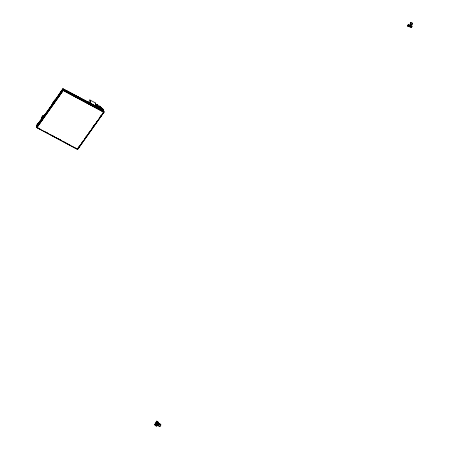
<?xml version="1.0" encoding="UTF-8"?>
<svg xmlns="http://www.w3.org/2000/svg" width="449" height="449" viewBox="0 0 449 449"><rect width="100%" height="100%" fill="white"/><g stroke="black" fill="none" stroke-linecap="round" stroke-linejoin="round"><path stroke-width="0.67" d="M38.496 123.082L38.597 124.238L38.496 123.082L39.484 121.685L39.955 122.605M101.423 109.23L101.294 108.349M41.42 120.798L41.499 119.125L41.196 119.125L39.613 121.359L39.736 122.038M96.288 106.306L96.513 105.515C99.381 109.679 95.373 100.441 97.169 105.97M96.311 106.419L96.513 105.515M156.207 425.557L154.742 424.928L155.315 423.295L156.617 423.822L156.701 424.277L155.399 423.744L155.315 423.295M157.818 421.656L157.245 423.289L155.949 422.762L156.521 421.128L157.818 421.656L157.902 422.111M154.742 424.928L155.399 423.744M155.949 422.762L156.521 421.128M155.994 424.024L155.421 425.658L156.723 426.185L157.38 425.007L157.296 424.552L155.994 424.024L155.421 425.658M156.628 423.491L157.201 421.858L156.628 423.491L157.925 424.024L158.581 422.84L158.497 422.391L156.606 421.577M156.044 425.456L156.617 423.822M157.296 424.552L156.723 426.185M158.497 422.391L157.925 424.024M159.384 425.893L157.779 425.197L157.694 424.748L158.57 423.171L160.085 423.789L160.17 424.243M157.779 425.197L158.57 423.171M158.458 425.933L159.249 423.907L158.458 425.933L159.979 426.55L160.854 424.979L160.77 424.524L158.654 423.626M407.619 25.745L408.276 24.566L409.578 25.099L409.005 26.732L407.709 26.199L407.619 25.745L408.489 26.098M407.709 26.199L408.276 24.566M410.784 22.45L410.105 24.28L411.834 24.987L412.603 23.612L412.519 23.157L410.784 22.45L410.105 24.28M409.578 25.099L409.005 26.732M410.661 25.537L410.089 27.17L411.391 27.703L412.047 26.519L411.958 26.07L410.661 25.537L410.089 27.17M412.008 24.078L412.519 23.157M42.79 118.912L41.74 119.221L41.42 117.52L42.734 115.668L43.828 115.438L44.036 116.566M103.64 110.549L62.905 88.773L63.219 90.468L36.835 127.718L36.397 125.394L37.828 123.374L38.676 123.492M38.345 123.155L38.659 122.706L38.822 123.795L38.468 123.834L38.345 123.155L38.659 122.706M52.842 102.692L53.706 102.439L53.813 103.006L52.948 103.253L52.842 102.692L54.677 100.093L55.973 99.717M59.762 93.347L62.905 88.773M36.622 126.584L63.006 89.34L103.747 111.111M36.644 126.697L63.028 89.452L103.764 111.229M36.661 126.809L63.051 89.564L103.786 111.341M36.683 126.927L63.073 89.677L103.809 111.453M36.706 127.039L63.096 89.789L103.831 111.565M65.666 91.057L66.138 90.401L103.618 110.437M65.689 91.169L66.138 90.401M102.984 109.898L103.405 109.303L102.181 108.647L101.743 109.146L102.181 108.647M103.046 110.235L103.466 109.64L95.699 105.487M77.862 148.361L79.462 146.105M82.262 142.153L83.059 141.025M85.462 137.641L86.259 136.513M89.059 132.562L90.255 130.867M92.258 128.044L93.835 125.675M99.852 117.324L101.452 115.067M103.051 112.806L103.848 111.678M77.885 148.473L79.484 146.217M81.482 143.394L83.082 141.138M84.681 138.881L86.679 136.058M89.076 132.674L90.676 130.418M92.275 128.156L94.273 125.338M96.675 121.948L97.876 120.259M99.874 117.436L101.474 115.18M103.074 112.924L103.871 111.79L63.113 89.901L36.745 127.263L37.98 127.926M77.503 149.152L83.503 140.689M84.704 138.994L87.1 135.609M87.897 134.481L90.698 130.53M91.501 129.402L97.893 120.371M99.094 118.676L101.496 115.292M102.293 114.164L103.893 111.908L63.157 90.131L36.767 127.376L40.472 129.357M77.548 149.377L103.938 112.132L63.197 90.356L36.812 127.606L77.57 149.495L103.955 112.244L103.405 109.303M97.085 105.363L96.855 104.595M101.597 108.939L101.468 108.26L101.816 108.147L101.945 108.826L101.597 108.939L101.272 108.237M101.553 108.714L102.198 108.759L101.698 108.916M101.575 108.826L102.22 108.871L101.721 109.034M86.825 101.67L87.937 101.317L88.868 102.495M88.84 102.372L90.496 101.839L89.811 99.925L95.199 102.804L96.002 106.604L95.783 105.942L103.556 110.095M44.58 114.995L45.877 114.585M87.819 102.714L88.779 102.4L87.836 102.799M56.058 100.172L54.761 100.548L62.922 88.885L103.657 110.662M56.08 100.284L54.784 100.66L54.677 100.093M41.42 117.52L42.47 117.217M77.688 96.99L78.165 96.855M90.35 103.68L90.372 103.792M101.816 108.147L101.132 107.782L101.474 108.574M101.132 107.782L101.429 108.551M98.842 106.576L100.11 106.256L100.391 107.451M44.142 117.133L43.048 117.369L42.734 115.668M43.115 117.279L44.221 117.172M90.367 103.147L89.828 103.349L90.367 103.147L103.573 110.207M39.613 121.359L40.803 121.359M38.878 124.569L38.03 124.452L37.828 123.374M39.849 122.038L39.484 121.685M410.869 22.905L412.603 23.612M408.366 25.021L409.662 25.548M410.745 25.991L412.047 26.519M157.285 422.313L158.581 422.84M155.865 422.307L157.161 422.84M156.544 423.042L157.408 423.396M159.333 424.356L160.854 424.979M157.694 424.748L158.705 425.158M156.078 424.479L157.38 425.007M154.658 424.473L155.96 425.001M96.911 104.566L99.235 105.812L99.498 107.216L95.637 105.15L95.85 105.812M95.654 105.262L101.216 108.237M101.238 108.349L95.676 105.375L95.957 106.379M101.452 108.462L99.925 107.541M95.721 105.599L103.489 109.758M95.744 105.717L103.511 109.87M95.76 105.829L103.534 109.983M103.596 110.319L83.127 99.583M62.944 88.997L103.68 110.774M103.702 110.886L62.967 89.11L51.523 105.403M103.725 110.998L62.989 89.222L36.599 126.472L36.958 126.663L36.397 125.394M63.219 90.468L103.955 112.244M46.006 132.214L47.24 132.87M52.797 135.845L54.032 136.502M57.73 138.483L60.817 140.133M64.521 142.108L65.756 142.771M44.176 131.338L47.88 133.314M50.967 134.964L54.666 136.945M55.901 137.607L61.457 140.576M62.692 141.233L66.396 143.214M67.631 143.876L70.718 145.527M71.952 146.183L73.187 146.845M74.416 147.502L75.651 148.164M59.745 93.235L59.857 93.403M101.345 107.895L101.468 108.26M411.75 24.532L411.834 24.987M411.301 27.249L411.391 27.703M101.21 107.9L101.339 108.579M100.11 106.256L100.374 107.681M159.889 426.095L159.979 426.55M97.259 105.262L97.523 106.666M95.199 102.804L95.805 106.054M89.811 99.925L90.417 103.175M77.441 148.815L77.57 149.495M41.499 119.125L41.628 119.804L41.196 119.125M39.77 121.651L39.961 122.672M38.788 123.385L38.822 123.795M39.591 122.251L39.613 122.543M63.18 90.243L36.79 127.488L77.525 149.264L103.915 112.02L63.18 90.243M78.16 96.827L77.705 97.079L78.16 96.827"/></g></svg>
